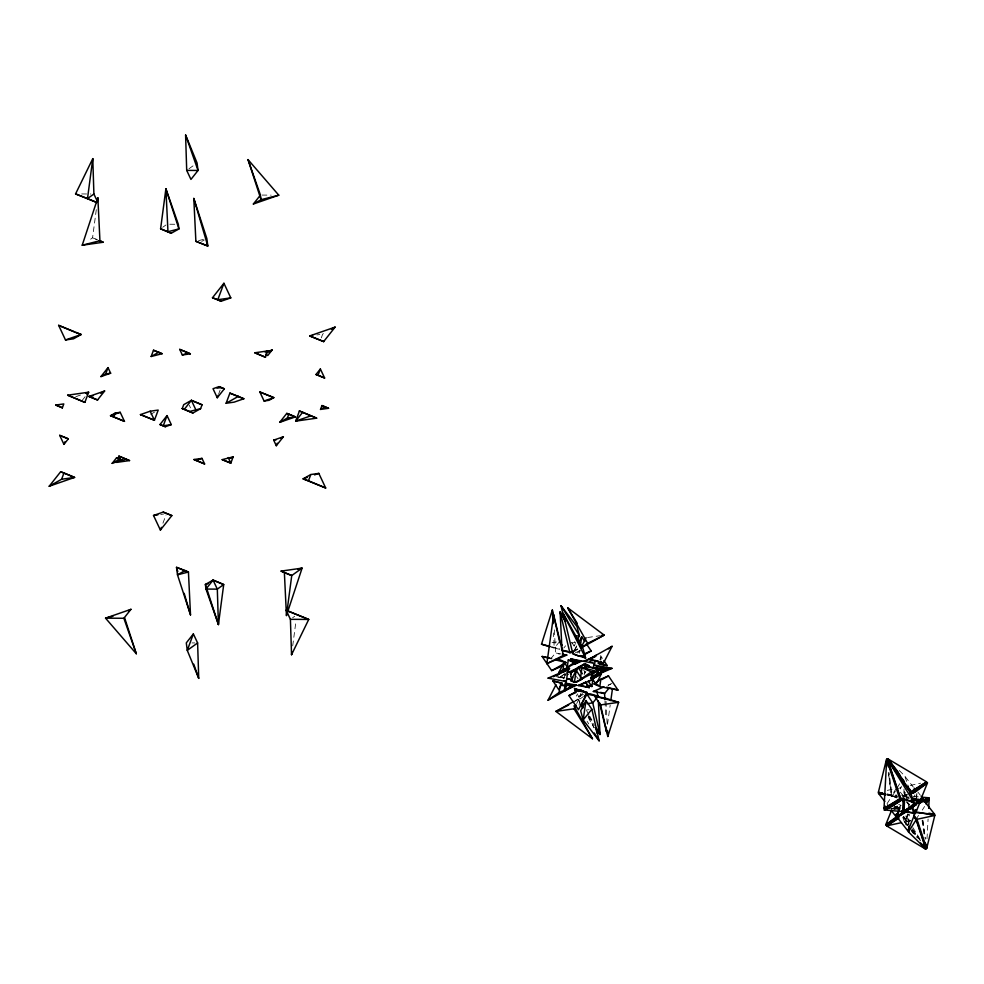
<?xml version="1.0" encoding="UTF-8"?>
<svg xmlns="http://www.w3.org/2000/svg" width="984" height="984" viewBox="0 0 984 984"><rect width="100%" height="100%" fill="white"/><g stroke="black" fill="none" stroke-linecap="round" stroke-linejoin="round"><path stroke-width="0.74" stroke-dasharray="4.92 3.69" d="M893.57 808.233L896.375 808.491L896.498 806.056M899.007 809.537L896.682 808.393L896.805 805.957M899.733 808.651L896.891 808.405L897.014 805.97M899.868 809.377L897.543 808.233L897.666 805.798M900.348 792.181L903.669 796.425L904.038 789.07M904.517 791.456L904.222 797.347L906.842 795.822M908.601 807.778L908.81 803.547M908.293 823.645L908.724 814.826M908.835 824.567L909.351 814.272M916.166 797.532L916.301 794.912M916.719 797.569L916.867 793.387M927.002 838.835L928.084 819.02M96.297 209.666L92.57 237.808L87.97 241.105M292.703 645.848L296.036 620.67M607.509 724.347L610.191 705.097M556.354 676.635L564.201 678.64L561.999 677.619L562.331 675.331M571.63 642.257L574.139 646.008L574.791 641.519M579.305 653.241L579.736 650.252M579.096 705.233L580.831 693.277M584.176 674.643L584.619 671.641M600.142 659.956L600.793 655.492M600.917 659.809L601.347 656.832L603.032 659.329M162.938 523.217L165.988 515.001M218.682 393.932L220.096 390.119M321.301 337.869L322.691 334.105L326.417 332.002M900.323 788.934L901.418 786.228M903.669 796.425L905.317 792.354M901.984 794.974L903.644 797.101L905.292 793.018M898.872 809.721L901.75 802.747M905.452 793.904L904.357 796.609L906.83 794.974M913.779 797.692L914.886 794.887M907.125 825.502L904.419 822.009L907.715 813.854M907.875 814.727L905.132 821.529L907.838 825.023M908.404 814.051L905.108 822.194L906.067 824.973M574.139 646.008L575.468 643.413M574.582 649.76L576.575 645.873M574.422 650.977L577.054 645.824M563.402 678.64L566.058 673.462M584.582 673.806L585.911 671.223M576.673 703.597L579.318 698.419L575.419 700.583M600.031 659.403L601.347 656.832M896.215 788.455L891.479 795.933L887.113 794.728M887.064 803.707L891.652 796.437L888.466 772.969M897.039 787.938L900.102 783.092M895.428 791.099L892.267 796.093L896.326 797.212M916.166 819.143L918.527 815.404M922.279 810.103L924.579 806.474M82.471 400.045L85.128 396.687M559.601 641.58L554.226 648.185L551.409 647.3M550.72 658.886L555.542 652.933L554.263 626.98M563.795 648.025L565.591 645.811M903.644 797.101L909.031 793.043M903.952 797.249L906.116 795.625M189.002 168.744L194.758 164.623M162.741 227.267L165.939 224.979M292.555 617.804L294.683 616.279M574.398 651.568L577.817 649.182M577.399 652.909L580.831 650.522M582.725 693.609L577.03 697.57L579.982 702.834M573.623 702.379L579.318 698.419M580.031 698.911L583.451 696.537M902.808 796.806L906.461 794.519M903.127 796.954L906.781 794.678M906.079 798.295L908.503 796.88M201.708 241.412L204.266 239.973M150.749 414.276L154.476 412.185M568.137 672.429L560.486 676.672L564.053 678.32L564.718 673.732L560.486 676.672L564.927 677.816M574.988 650.141L577.547 648.874M575.431 652.761L579.269 650.854M583.414 694.396L577.03 697.57L576.304 694.975M608.186 685.405L610.732 684.138M607.964 685.159L611.95 683.449M905.317 796.929L907.494 796.105L902.144 795.097M75.817 396.675L81.524 394.695M198.62 240.625L204.094 239.235M887.285 790.386L894.727 788.774M910.237 785.429L920.643 783.178M897.002 788.614L901.135 787.717M910.655 820.336L905.132 821.529L903.472 816.72M910.618 821L905.108 822.194L907.814 825.699M552.061 642.675L556.587 642.011M587.62 637.509L599.687 635.762M571.569 643.007L575.763 642.392M586.279 710.054L589.072 709.649M316.922 334.917L319.812 334.511M160.736 514.447L163.615 514.042M568.801 674.643L563.328 675.184L566.292 675.934M81.684 193.946L90.848 193.996M261.978 195.078L271.141 195.139M169.838 224.229L175.496 224.266M191.954 642.921L194.783 642.933M902.217 795.244L906.485 795.625M913.361 796.425L920.434 797.052M887.014 794.223L896.928 795.097M897.162 796.437L891.479 795.933L888.294 772.465M896.535 796.462L892.267 796.093L889.081 772.625M897.334 796.942L891.652 796.437L897.051 797.938M906.658 797.753L909.499 797.999M906.153 797.962L908.995 798.209M897.543 808.233L900.385 808.491L899.364 805.65M893.878 808.135L896.682 808.393M892.291 808.504L896.51 808.885M897.064 808.909L899.905 809.168M899.413 809.377L894.062 807.889M901.959 795.625L907.297 796.646M887.002 793.94L897.088 795.847M887.174 795.109L897.248 797.015M894.776 806.597L900.274 807.63M894.505 806.806L900.003 807.852M894.185 807.532L899.684 808.565M889.659 807.766L897.666 809.279M893.534 808.713L896.203 809.217M890.815 808.504L894.825 809.266M559.859 649.255L554.226 648.185L553.475 632.921M561.163 654.003L555.542 652.933L559.478 654.176M549.146 657.792L551.938 658.321M557.83 676.832L561.999 677.619M551.372 646.722L559.834 648.874M549.195 658.259L552.012 658.985M97.477 239.739L92.57 237.808L96.567 239.469M898.687 804.334L901.147 805.552M894.382 807.163L896.891 808.405M893.866 807.249L896.375 808.491M899.265 770.497L904.69 775.835L908.06 785.552M917.875 792.071L920.36 795.256M905.243 776.757L913.3 787.052M907.137 801.739L909.622 804.924M906.744 801.702L909.228 804.875M906.571 802.046L909.056 805.219M911.455 829.684L917.764 837.839M911.418 830.361L916.83 837.347M911.639 831.332L913.435 833.669M903.902 816.732L908.97 824.026M912.352 828.885L920.803 841.037M903.583 816.585L908.65 823.879M912.881 829.955L920.495 840.889M903.189 817.212L908.257 824.506M912.488 830.582L917.555 837.876M583.672 670.055L585.345 672.552M576.464 676.463L578.149 678.96M905.723 815.957L908.896 821.111M912.869 827.556L921.59 841.738M588.789 716.241L594.398 725.356M587.091 721.284L588.703 723.892M586.685 710.768L588.912 714.716M589.65 716.032L591.864 719.981M588.125 717.324L594.041 727.865M577.251 693.904L580.658 700.669M588.149 715.54L594.274 727.717M189.285 405.26L190.49 407.843M902.759 817.2L904.419 822.009M922.881 820.619L925.28 838.22M922.709 820.115L925.304 839.18M922.094 820.459L924.087 835.133M606.046 701.383L607.177 724.286M604.976 701.211L605.8 718.013"/><path stroke-width="1.48" d="M891.147 810.373L896.116 816.745L896.252 814.125M891.713 809.967L885.698 824.85L896.178 816.991L896.301 814.371M896.682 816.781L896.805 814.162M903.263 798.848L902.635 811.579L884.247 809.943L903.263 798.848L892.021 806.302M910.717 807.347L903.447 811.579L904.087 798.86L902.992 801.579M904.64 798.553L904.013 811.283L914.48 803.411L919.769 801.419L912.894 800.115M913.644 816.634L916.129 819.82L925.846 849.007L908.478 831.923L908.773 826.031M912.783 812.218L915.452 812.722L915.587 810.103M915.858 812.476L920.237 801.616L911.75 807.237L915.858 812.476L915.981 809.857M916.375 810.029L916.239 812.649L934.64 814.285L923.902 800.558L920.151 803.03M885.526 806.13L884.001 808.541L899.757 798.688L886.67 759.771L884.001 808.541L901.75 798.184M926.67 844.936L926.497 847.987L926.104 845.047M928.675 808.356L929.167 799.205L924.099 802.169M96.727 202.47L75.571 193.897L92.791 158.621L87.502 198.596L96.813 202.483M97.465 200.785L97.859 197.821L82.213 245.225L103.222 242.248L99.938 240.711L82.213 245.225M160.601 228.805L165.89 188.817L178.325 224.29L178.928 228.915L171.253 233.245L160.601 228.805L171.253 233.245M208.128 583.733L205.398 584.434L218.423 624.533L223.712 584.545L213.073 580.105L205.398 584.434L205.988 589.059L218.423 624.533L217.316 589.133L213.073 580.105L205.988 589.059L217.316 589.133L223.712 584.545L213.073 580.105M286.455 615.529L291.744 575.542L302.1 568.125L286.455 615.529L284.376 572.639L281.104 571.101L302.1 568.125L297.672 569.256M291.535 654.729L290.415 619.33L286.172 610.301L308.742 619.44L291.535 654.729L291.928 651.765M546.858 663.634L553.648 614.754L563.402 655.406L546.858 663.634L566.784 655.073L562.565 654.274M610.806 700.645L612.454 688.8M555.972 684.716L548.051 700.202L559.133 692.502L559.982 686.561M563.426 663.536L558.789 672.601L563.02 669.661L563.881 663.72M567.202 667.435L568.272 660.006L577.436 662.343L567.202 667.435L574.053 662.675L577.436 662.343M564.287 690.51L565.357 683.081L576.612 685.208L564.287 690.51L568.112 688.382M566.304 681.592L568.039 669.575L548.113 678.136L566.304 681.592L563.93 680.485M585.824 668.271L581.581 667.189L578.198 667.521L571.347 672.269L570.683 676.869L572.897 677.878M576.169 670.362L574.435 682.379L576.526 682.17L582.048 679.108L576.169 670.362L570.868 680.731L574.435 682.379L582.048 679.108M580.388 645.762L581.679 636.796L584.853 641.506M580.252 679.563L581.987 667.546L596.808 671.334L591.335 671.875L580.252 679.563L599.65 669.833L596.083 668.185L584.828 666.057L587.35 669.796M585.984 700.51L583.18 719.944L599.121 740.817L591.864 709.243L585.984 700.51L580.683 710.866L583.18 719.944L591.864 709.243M593.389 667.927L593.819 664.926L612.023 668.37L592.085 676.943L592.528 673.929M595.197 660.461L594.779 663.437L583.524 661.297L595.849 656.008L590.732 658.849M583.807 683.56L592.934 679.083L591.851 686.5L586.624 685.171M593.278 673.056L590.634 678.234L597.472 673.474L598.137 668.886L595.935 667.865L601.163 669.206M603.868 660.584L607.226 665.578L600.277 664.261L600.707 661.285M600.621 672.527L601.286 667.927L608.235 669.255L600.621 672.527L604.852 669.587L608.235 669.255M599.797 686.598L600.867 679.181L608.481 675.91L617.989 690.055L599.797 686.598L594.016 683.929L600.867 679.181M885.649 794.322L878.368 792.304L886.498 759.267L887.088 763.658M913.644 815.059L916.953 819.303L926.67 848.491L934.8 815.441L928.97 813.829M549.995 646.857L541.507 644.2L552.344 610.006L559.601 641.58L562.122 645.319M607.792 736.499L618.629 702.318L605.898 698.32L594.656 696.192L600.535 704.938L607.792 736.499L607.485 730.399M62.349 407.794L63.8 403.92L55.781 405.051L62.349 407.794L55.781 405.051M63.935 444.362L68.314 438.827L59.692 435.346L63.935 444.362L64.87 441.853M84.882 402.37L88.658 392.21L67.662 395.187L84.882 402.37L67.662 395.187M49.2 486.244L61.623 479.245L63.96 472.972L60.651 471.754L49.2 486.244L74.599 477.412L63.96 472.972M100.934 376.589L105.682 373.92L108.019 367.635L110.639 373.219L100.934 376.589L108.019 367.635M124.464 421.361L113.824 416.921L115.263 413.034L120.22 412.333L124.464 421.361L110.515 415.715L115.263 413.034M151.167 356.503L153.492 350.218L162.114 353.711L151.167 356.503L158.842 352.174M117.957 458.642L118.892 456.133L129.544 460.573L116.555 462.406L126.26 459.036M167.046 415.605L163.27 425.777L165.3 426.724L171.29 424.633L167.046 415.605L159.974 424.559L165.3 426.724M223.922 283.269L217.808 299.714L221.093 301.252L230.797 297.881L223.922 283.269L212.47 297.758L221.093 301.252M182.274 408.557L183.713 404.67L191.4 400.353L202.04 404.793L200.601 408.668L192.925 412.997L182.274 408.557L192.925 412.997M160.392 530.068L171.843 515.591L163.221 512.098L153.529 515.468L160.392 530.068L161.413 527.338M217.267 397.733L224.352 388.791L219.026 386.626L213.024 388.717L217.267 397.733L218.214 395.199M226.123 403.268L229.899 393.108L243.847 398.754L234.143 402.136L226.123 403.268L238.546 396.269M265.422 357.217L267.759 350.944L254.782 352.776L265.422 357.217L254.782 352.776M233.159 456.847L230.822 463.132L222.2 459.639L233.159 456.847L230.6 458.298M193.368 633.93L187.267 650.375L198.731 678.357L197.612 642.958L193.368 633.93L186.296 642.884L187.267 650.375L197.612 642.958M276.295 445.715L283.38 436.761L273.675 440.131L276.295 445.715L277.23 443.194M279.702 422.345L287.377 418.016L288.816 414.141L286.774 413.391L279.702 422.345L295.397 416.884L288.816 414.141M299.431 410.98L295.655 421.14L316.651 418.163L299.431 410.98L316.651 418.163M324.622 378.004L318.041 375.261L320.378 368.988L324.622 378.004L315.999 374.51L320.378 368.988M320.526 409.43L321.965 405.556L328.545 408.298L320.526 409.43L325.261 406.761M325.692 487.99L308.459 480.807L310.796 474.534L318.816 473.39L325.692 487.99L303.121 478.851L310.796 474.534M896.116 816.745L898.835 810.029M902.279 810.607L905.169 811.16L896.658 816.892L899.388 810.066M912.106 798.922L920.36 800.484L927.469 782.907L910.175 794.346M577.46 639.526L579.453 635.639L576.956 626.562L561.015 605.701L564.312 620.043M579.035 641.949L581.679 636.796M567.51 672.17L569.502 668.284L556.354 675.577M562.061 683.277L558.789 689.673L552.91 680.94L562.061 683.277L552.91 680.94M586.107 637.73L580.806 648.099L587.657 643.339L604.201 635.111L567.67 607.78L587.657 643.339M572.872 686.328L570.782 686.537L567.214 684.889L572.872 686.328L563.93 691.285L567.571 684.101L573.229 685.541L576.612 685.208M575.542 672.699L578.198 667.521L583.819 668.579M573.955 705.811L592.454 738.726L555.923 711.407L574.016 708.788L576.009 704.901M596.07 669.169L597.399 666.574L606.55 668.911L612.023 668.37M587.03 692.945L578.457 709.722L568.937 695.577L577.879 690.608L581.261 690.276L587.03 692.945L577.879 690.608M583.18 707.127L581.569 704.519L586.87 694.163L590.252 693.831L598.124 696.291L592.762 702.896L587.165 703.708M595.529 656.365L588.678 659.305L603.5 663.093L612.085 646.316L587.264 660.178M601.347 673.905L596.046 684.274L592.405 678.874L601.347 673.905L592.405 678.874M908.478 831.923L916.129 819.82M926.104 804.051L929.167 799.205L925.538 801.48M86.9 394.449L88.658 392.21L85.805 393.206M97.539 399.959L104.624 391.005L88.917 396.466L97.539 399.959L88.917 396.466L92.939 395.9M253.368 204.02L260.452 195.078L248.017 159.605L278.779 195.189L253.368 204.02L261.055 199.703L278.779 195.189M112.164 463.378L116.543 457.843L121.868 459.995L112.164 463.378L119.839 459.048M119.187 459.085L120.934 456.871M184.315 409.307L191.4 400.353L202.04 404.793M266.012 353.158L267.759 350.944L264.991 351.903M266.603 351.903L272.15 349.972L267.771 355.507L265.569 354.695M323.662 341.583L335.113 327.106L309.714 335.938L323.662 341.583L309.714 335.938L312.605 335.532M112.926 616.279L105.546 618.161L123.861 618.272L130.946 609.317L105.546 618.161L136.296 653.745L124.66 617.94M302.728 412.185L295.655 421.14L311.35 415.678M609.416 687.631L604.594 693.572L604.889 699.686M896.535 802.969L901.934 798.91M897.322 802.895L902.722 798.848M900.163 801.099L903.398 798.664L889.659 807.766M916.99 790.767L927.469 782.907M896.658 816.892L903.127 812.034L908.441 809.918M913.226 805.994L906.731 810.066M916.239 804.223L909.769 809.082L913.644 806.425M917.555 803.375L923.816 799.894L919.609 799.512M912.611 807.286L915.846 804.863M918.244 803.116L920.237 801.616M92.791 158.621L93.898 194.02L87.502 198.596L75.571 193.897M564.939 671.445L569.502 668.284M592.774 657.595L596.206 655.221M577.411 668.653L579.871 666.943L568.432 672.343M608.383 648.886L612.085 646.316M563.93 691.285L570.782 686.537M581.938 678.997L584.213 677.41M590.646 680.67L592.934 679.083M584.594 695.737L586.87 694.163L598.124 696.291M909.302 793.338L926.596 781.899L888.011 758.935L910.827 791.751L926.596 781.899M903.005 798.098L889.265 807.2L887.482 804.912M912.857 793.387L916.485 790.976L912.574 793.264M906.694 809.783L909.843 807.692M903.841 811.874L911.11 807.63L915.218 812.882L903.841 811.874L916.239 804.617M885.698 824.85L905.674 811.64L915.034 813.411L907.924 831L897.187 817.274L905.022 812.698M919.769 802.464L923.644 799.808L928.933 797.803L921.848 797.175M898.933 817.679L886.584 825.859L925.169 848.823L923.472 846.388M898.699 818.27L886.584 825.859L901.442 822.649M910.754 793.534L915.981 790.484L914.197 788.196M890.483 806.499L892.906 805.084M910.889 807.003L913.14 805.687M903.447 811.579L920.04 801.21L916.276 799.352L912.02 798.971M911.541 806.831L920.04 801.21L913.164 799.906M918.662 802.809L923.509 799.992L920.839 799.488M918.97 802.71L923.816 799.894M919.056 803.375L928.933 797.803M896.178 816.991L905.317 811.652M100.786 393.169L104.624 391.005M268.312 352.137L272.15 349.972M331.387 329.197L335.113 327.106M281.006 438.089L283.38 436.761M185.164 570.486L177.489 574.816L190.515 614.914L188.436 572.024L176.517 567.325L177.489 574.816L188.436 572.024L176.517 567.325L177.797 571.655M128.387 610.769L130.946 609.317M582.11 647.374L604.201 635.111L601.187 635.541M549.146 657.792L542.147 656.463L551.655 670.608L566.12 662.576L560.339 659.907L556.144 659.108M583.537 655.196L591.187 650.941L586.439 643.868M558.789 672.601L567.731 667.644L564.09 662.244M574.422 664.311L579.945 661.248L582.036 661.039L574.422 664.311L570.782 658.911L582.036 661.039M562.787 672.49L568.039 669.575M583.61 664.335L578.088 667.398L585.701 664.126L589.268 665.787L583.61 664.335L585.701 664.126M570.671 686.955L573.229 685.541M548.051 700.202L571.446 687.201L559.133 692.502M592.085 676.943L599.982 672.564M602.602 671.1L606.55 668.911M590.634 678.234L603.77 670.94M578.1 685.479L580.191 685.27L585.714 682.195L589.342 687.607L578.1 685.479L585.714 682.195M601.9 679.55L608.481 675.91M574.127 701.309L555.923 711.407L568.654 705.073M573.709 650.781L569.871 652.687L562.012 650.227L560.117 612.048L564.927 619.858M584.348 653.88L591.187 650.941M551.655 670.608L559.269 667.336L566.12 662.576L554.828 659.698M563.02 669.661L567.731 667.644M553.168 676.721L559.502 673.991M567.067 672.724L569.416 671.715L571.101 674.212M571.347 672.269L576.058 670.252M590.707 674.803L599.65 669.833L584.828 666.057M597.472 673.474L603.819 670.756M568.937 695.577L575.788 692.638M578.518 691.457L581.261 690.276M600.658 692.342L604.594 693.572L593.34 691.444L603.979 686.869M884.247 809.943L889.524 807.95M65.498 339.96L81.192 334.498L58.634 325.347L65.498 339.96L73.517 338.816L81.192 334.498L75.854 332.543M182.335 354.966L188.338 352.875L190.355 353.834L182.335 354.966L179.715 349.382L188.338 352.875M120.22 412.333L110.515 415.715L113.824 416.921M140.478 414.596L150.171 411.214L158.203 410.082L154.427 420.242L140.478 414.596L154.427 420.242L150.171 411.214M189.641 411.46L200.601 408.668M264.093 401.017L273.798 397.634L259.85 391.989L264.093 401.017L269.05 400.303L273.798 397.634L259.85 391.989M195.988 460.475L201.978 458.384L204.611 463.956L193.959 459.516L201.978 458.384M307.402 477.363L303.121 478.851L308.459 480.807M314.536 474.878L318.816 473.39M916.953 819.303L934.8 815.441L917.519 812.181M575.259 636.254L579.453 635.639L561.015 605.701M581.569 704.519L584.373 704.114M600.535 704.938L618.629 702.318L594.656 696.192M230.797 297.881L217.808 299.714L212.47 297.758M105.682 373.92L110.639 373.219M217.033 388.151L221.043 387.573L224.352 388.791M171.29 424.633L163.27 425.777L159.974 424.559M287.377 418.016L295.397 416.884L286.774 413.391M273.675 440.131L276.16 439.786M61.623 479.245L74.599 477.412L60.651 471.754M153.529 515.468L157.846 514.853M563.402 655.406L566.784 655.073M582.257 655.898L578.875 656.23L574.25 654.102M583.524 661.297L585.775 661.076M548.113 678.136L550.843 677.865M593.34 691.444L596.722 691.112L598.124 696.918M585 692.699L587.251 692.478L574.521 688.492L575.591 692.392M186.702 170.392L198.03 170.466L197.058 162.975L185.595 134.993L186.702 170.392L190.945 179.42L198.03 170.466L185.595 134.993M290.415 619.33L308.742 619.44L286.172 610.301M884.788 801.48L878.528 793.473L882.771 793.842M913.263 798.59L916.104 798.836M920.876 799.242L923.681 799.5L921.196 796.314M917.887 799.488L923.509 799.992M921.012 798.996L923.681 799.5M920.975 799.291L923.644 799.808M878.368 792.304L882.685 793.129M878.528 793.473L885.735 794.838M928.884 813.19L934.64 814.285M902.586 810.275L905.477 810.816M905.87 811.111L908.539 811.615M912.549 812.378L915.218 812.882M902.254 810.718L905.145 811.271M562.012 650.227L567.633 651.285M570.449 651.826L573.254 652.355L569.871 652.687L560.117 612.048L565.308 621.261M588.678 659.305L598.53 661.174M598.137 668.886L602.306 669.686M566.858 678.862L572.491 679.919M560.203 685.073L565.825 686.143M541.507 644.2L549.97 646.365M607.226 665.578L598.075 663.241L600.277 664.261M589.736 661.691L592.565 662.416M570.782 658.911L579.945 661.248M542.147 656.463L549.195 658.259M594.016 683.929L598.247 685.012M606.71 687.176L617.989 690.055M567.891 678.566L570.855 679.329M570.868 680.731L576.526 682.17M580.191 685.27L589.342 687.607M561.077 684.556L565.517 685.7M315.999 374.51L318.041 375.261M68.314 438.827L59.692 435.346M171.843 515.591L163.221 512.098M195.877 241.326L207.796 246.025L206.837 238.534L193.799 198.436L195.877 241.326L207.796 246.025L193.799 198.436M284.376 572.639L291.744 575.542L281.104 571.101M153.492 350.218L162.114 353.711M229.899 393.108L243.847 398.754M222.2 459.639L230.822 463.132L228.202 457.548M116.543 457.843L121.868 459.995M99.224 240.588L103.222 242.248M321.965 405.556L328.545 408.298M179.715 349.382L190.355 353.834M58.634 325.347L74.526 331.989M193.959 459.516L204.611 463.956M118.892 456.133L129.544 460.573M601.126 661.986L603.5 663.093M580.265 655.553L585.603 658.013L583.106 648.936L563.131 613.389L572.885 654.028L585.603 658.013L563.131 613.389M601.286 667.927L604.852 669.587M593.819 664.926L597.399 666.574M568.272 660.006L574.053 662.675M581.987 667.546L591.335 671.875M589.551 685.442L591.851 686.5L588.223 681.1M565.357 683.081L567.571 684.101M579.871 690.965L574.521 688.492L575.886 691.199M219.026 386.626L221.043 387.573M917.851 799.254L920.36 800.484M916.793 799.266L920.557 801.124M910.114 800.287L913.804 802.108L910.434 792.391L887.605 759.574L900.692 798.479L913.804 802.108L887.605 759.574M907.1 799.771L914.48 803.411M888.244 761.53L887.322 758.75L890.581 761.948M911.356 807.483L915.452 812.722M913.681 815.957L916.166 819.143L925.882 848.331L923.176 844.838M888.011 758.935L897.925 771.764M887.322 758.75L899.942 775.06M904.419 781.567L887.285 759.414L888.281 766.757M922.242 844.346L925.846 849.007M920.655 842.993L925.169 848.823M909.265 791.025L887.285 759.414L900.372 798.331M578.198 667.521L582.393 673.757M586.87 694.163L592.762 702.896L600.006 734.47L595.996 727.963M567.67 607.78L577.301 623.413M576.157 638.087L578.555 641.986M594.311 733.006L599.121 740.817M574.016 708.788L592.454 738.726M597.054 729.206L600.006 734.47L598.346 700.866M580.72 704.15L582.946 708.111M191.4 400.353L195.644 409.381M93.898 194.02L97.539 201.757M193.75 664.163L198.731 678.357M123.861 618.272L136.296 653.745M910.003 789.352L910.827 791.751M908.035 786.228L910.114 792.231M248.017 159.605L261.055 199.703L260.6 196.234M165.89 188.817L178.928 228.915L167.969 231.707L165.89 188.817L165.988 191.769M184.156 593.291L190.515 614.914M599.514 702.724L606.476 731.752L606.255 727.176M598.616 728.664L600.006 734.47M595.96 728.775L597.005 733.129M560.117 612.048L561.446 617.78M926.079 844.087L926.67 848.491M925.083 842.464L925.882 848.331M886.67 759.771L887.273 764.174M553.648 614.754L553.808 617.817M552.344 610.006L553.02 623.758M218.202 619.932L218.423 624.533M97.859 197.821L99.938 240.711"/></g></svg>
